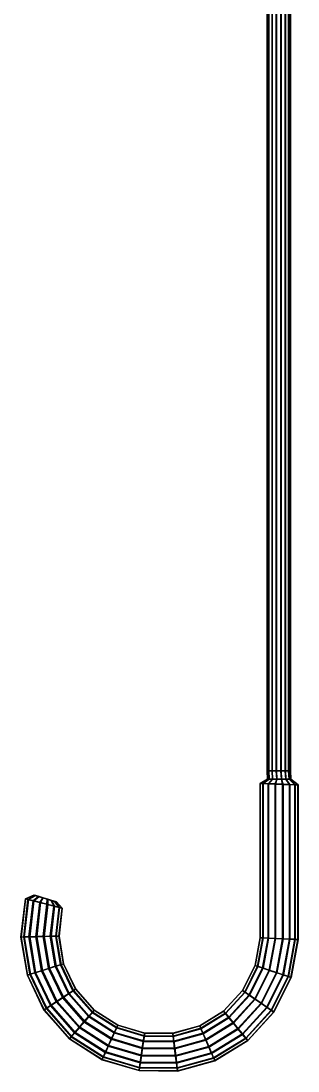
# Model space of a CAD drawing. Extents: x -3.04 to 3.04, y 0.02 to 5.68.
# Drawn here: x -0.694 to 0.052, y 0.024 to 2.85 of the extents above; entities that cross this region are included whole.
import ezdxf

# ---------------------------------------------------------------- set-up
doc = ezdxf.new("R2010")
doc.units = 0

msp = doc.modelspace()

# ---------------------------------------------------------------- linework, layer by layer
for points in [[(-0.031472, 4.363787, -0.00669), (-0.031472, 0.832477, -0.00669), (-0.031636, 0.832477, 0.005863), (-0.031636, 4.363787, 0.005863)], [(-0.031636, 4.363787, 0.005863), (-0.031636, 0.832477, 0.005863), (-0.026984, 0.832477, 0.017524), (-0.026984, 4.363787, 0.017524)], [(-0.026516, 4.363787, -0.018224), (-0.026516, 0.832477, -0.018224), (-0.031472, 0.832477, -0.00669), (-0.031472, 4.363787, -0.00669)], [(-0.026984, 4.363787, 0.017524), (-0.026984, 0.832477, 0.017524), (-0.018224, 0.832477, 0.026516), (-0.018224, 4.363787, 0.026516)], [(-0.017524, 4.363787, -0.026984), (-0.017524, 0.832477, -0.026984), (-0.026516, 0.832477, -0.018224), (-0.026516, 4.363787, -0.018224)], [(-0.018224, 4.363787, 0.026516), (-0.018224, 0.832477, 0.026516), (-0.00669, 0.832477, 0.031472), (-0.00669, 4.363787, 0.031472)], [(-0.005863, 4.363787, -0.031636), (-0.005863, 0.832477, -0.031636), (-0.017524, 0.832477, -0.026984), (-0.017524, 4.363787, -0.026984)], [(-0.00669, 4.363787, 0.031472), (-0.00669, 0.832477, 0.031472), (0.005863, 0.832477, 0.031636), (0.005863, 4.363787, 0.031636)], [(0.00669, 4.363787, -0.031472), (0.00669, 0.832477, -0.031472), (-0.005863, 0.832477, -0.031636), (-0.005863, 4.363787, -0.031636)], [(0.005863, 4.363787, 0.031636), (0.005863, 0.832477, 0.031636), (0.017524, 0.832477, 0.026984), (0.017524, 4.363787, 0.026984)], [(0.018224, 4.363787, -0.026516), (0.018224, 0.832477, -0.026516), (0.00669, 0.832477, -0.031472), (0.00669, 4.363787, -0.031472)], [(0.017524, 4.363787, 0.026984), (0.017524, 0.832477, 0.026984), (0.026516, 0.832477, 0.018224), (0.026516, 4.363787, 0.018224)], [(0.026984, 4.363787, -0.017524), (0.026984, 0.832477, -0.017524), (0.018224, 0.832477, -0.026516), (0.018224, 4.363787, -0.026516)], [(0.026516, 4.363787, 0.018224), (0.026516, 0.832477, 0.018224), (0.031472, 0.832477, 0.00669), (0.031472, 4.363787, 0.00669)], [(0.031636, 4.363787, -0.005863), (0.031636, 0.832477, -0.005863), (0.026984, 0.832477, -0.017524), (0.026984, 4.363787, -0.017524)], [(0.031472, 4.363787, 0.00669), (0.031472, 0.832477, 0.00669), (0.031636, 0.832477, -0.005863), (0.031636, 4.363787, -0.005863)], [(-0.026984, 0.832477, 0.017524), (-0.031636, 0.832477, 0.005863), (-0.031636, 0.832467, 0.005863), (-0.026984, 0.832467, 0.017524)], [(-0.031636, 0.832467, 0.005863), (-0.031636, 0.832477, 0.005863), (-0.031472, 0.832477, -0.00669), (-0.031472, 0.832467, -0.00669)], [(-0.026984, 0.832467, 0.017524), (-0.031636, 0.832467, 0.005863), (-0.030465, 0.809999, 0.00669), (-0.025509, 0.809999, 0.018224)], [(-0.031636, 0.832467, 0.005863), (-0.031472, 0.832467, -0.00669), (-0.030629, 0.809999, -0.005863), (-0.030465, 0.809999, 0.00669)], [(-0.031472, 0.832467, -0.00669), (-0.031472, 0.832477, -0.00669), (-0.026516, 0.832477, -0.018224), (-0.026516, 0.832467, -0.018224)], [(-0.031472, 0.832467, -0.00669), (-0.026516, 0.832467, -0.018224), (-0.025977, 0.809999, -0.017524), (-0.030629, 0.809999, -0.005863)], [(-0.018224, 0.832477, 0.026516), (-0.026984, 0.832477, 0.017524), (-0.026984, 0.832467, 0.017524), (-0.018224, 0.832467, 0.026516)], [(-0.018224, 0.832467, 0.026516), (-0.026984, 0.832467, 0.017524), (-0.025509, 0.809999, 0.018224), (-0.016517, 0.809999, 0.026984)], [(-0.026516, 0.832467, -0.018224), (-0.026516, 0.832477, -0.018224), (-0.017524, 0.832477, -0.026984), (-0.017524, 0.832467, -0.026984)], [(-0.026516, 0.832467, -0.018224), (-0.017524, 0.832467, -0.026984), (-0.017217, 0.809999, -0.026516), (-0.025977, 0.809999, -0.017524)], [(-0.00669, 0.832477, 0.031472), (-0.018224, 0.832477, 0.026516), (-0.018224, 0.832467, 0.026516), (-0.00669, 0.832467, 0.031472)], [(-0.00669, 0.832467, 0.031472), (-0.018224, 0.832467, 0.026516), (-0.016517, 0.809999, 0.026984), (-0.004857, 0.809999, 0.031636)], [(-0.017524, 0.832467, -0.026984), (-0.017524, 0.832477, -0.026984), (-0.005863, 0.832477, -0.031636), (-0.005863, 0.832467, -0.031636)], [(-0.017524, 0.832467, -0.026984), (-0.005863, 0.832467, -0.031636), (-0.005683, 0.809999, -0.031472), (-0.017217, 0.809999, -0.026516)], [(0.005863, 0.832477, 0.031636), (-0.00669, 0.832477, 0.031472), (-0.00669, 0.832467, 0.031472), (0.005863, 0.832467, 0.031636)], [(0.005863, 0.832467, 0.031636), (-0.00669, 0.832467, 0.031472), (-0.004857, 0.809999, 0.031636), (0.007696, 0.809999, 0.031472)], [(-0.005863, 0.832467, -0.031636), (-0.005863, 0.832477, -0.031636), (0.00669, 0.832477, -0.031472), (0.00669, 0.832467, -0.031472)], [(-0.005863, 0.832467, -0.031636), (0.00669, 0.832467, -0.031472), (0.00687, 0.809999, -0.031636), (-0.005683, 0.809999, -0.031472)], [(0.017524, 0.832477, 0.026984), (0.005863, 0.832477, 0.031636), (0.005863, 0.832467, 0.031636), (0.017524, 0.832467, 0.026984)], [(0.017524, 0.832467, 0.026984), (0.005863, 0.832467, 0.031636), (0.007696, 0.809999, 0.031472), (0.019231, 0.809999, 0.026516)], [(0.00669, 0.832467, -0.031472), (0.00669, 0.832477, -0.031472), (0.018224, 0.832477, -0.026516), (0.018224, 0.832467, -0.026516)], [(0.00669, 0.832467, -0.031472), (0.018224, 0.832467, -0.026516), (0.018531, 0.809999, -0.026984), (0.00687, 0.809999, -0.031636)], [(0.026516, 0.832477, 0.018224), (0.017524, 0.832477, 0.026984), (0.017524, 0.832467, 0.026984), (0.026516, 0.832467, 0.018224)], [(0.026516, 0.832467, 0.018224), (0.017524, 0.832467, 0.026984), (0.019231, 0.809999, 0.026516), (0.027991, 0.809999, 0.017524)], [(0.018224, 0.832467, -0.026516), (0.018224, 0.832477, -0.026516), (0.026984, 0.832477, -0.017524), (0.026984, 0.832467, -0.017524)], [(0.018224, 0.832467, -0.026516), (0.026984, 0.832467, -0.017524), (0.027523, 0.809999, -0.018224), (0.018531, 0.809999, -0.026984)], [(0.031472, 0.832477, 0.00669), (0.026516, 0.832477, 0.018224), (0.026516, 0.832467, 0.018224), (0.031472, 0.832467, 0.00669)], [(0.031472, 0.832467, 0.00669), (0.026516, 0.832467, 0.018224), (0.027991, 0.809999, 0.017524), (0.032643, 0.809999, 0.005863)], [(0.026984, 0.832467, -0.017524), (0.026984, 0.832477, -0.017524), (0.031636, 0.832477, -0.005863), (0.031636, 0.832467, -0.005863)], [(0.026984, 0.832467, -0.017524), (0.031636, 0.832467, -0.005863), (0.032479, 0.809999, -0.00669), (0.027523, 0.809999, -0.018224)], [(0.031636, 0.832477, -0.005863), (0.031472, 0.832477, 0.00669), (0.031472, 0.832467, 0.00669), (0.031636, 0.832467, -0.005863)], [(0.031636, 0.832467, -0.005863), (0.031472, 0.832467, 0.00669), (0.032643, 0.809999, 0.005863), (0.032479, 0.809999, -0.00669)], [(-0.050348, 0.798359, -0.009473), (-0.050083, 0.798342, 0.010805), (-0.030465, 0.809999, 0.00669), (-0.030629, 0.809999, -0.005863)], [(-0.025977, 0.809999, -0.017524), (-0.04284, 0.798041, -0.028309), (-0.050348, 0.798359, -0.009473), (-0.030629, 0.809999, -0.005863)], [(-0.050348, 0.798359, -0.009473), (-0.050348, 0.382559, -0.009473), (-0.050083, 0.382542, 0.010805), (-0.050083, 0.798342, 0.010805)], [(-0.04284, 0.382241, -0.028309), (-0.050348, 0.382559, -0.009473), (-0.050348, 0.798359, -0.009473), (-0.04284, 0.798041, -0.028309)], [(-0.050083, 0.798342, 0.010805), (-0.042085, 0.797993, 0.029437), (-0.025509, 0.809999, 0.018224), (-0.030465, 0.809999, 0.00669)], [(-0.050083, 0.798342, 0.010805), (-0.050083, 0.382542, 0.010805), (-0.042085, 0.382193, 0.029437), (-0.042085, 0.797993, 0.029437)], [(-0.017217, 0.809999, -0.026516), (-0.028702, 0.797437, -0.042836), (-0.04284, 0.798041, -0.028309), (-0.025977, 0.809999, -0.017524)], [(-0.028702, 0.381637, -0.042836), (-0.04284, 0.382241, -0.028309), (-0.04284, 0.798041, -0.028309), (-0.028702, 0.797437, -0.042836)], [(-0.042085, 0.797993, 0.029437), (-0.027572, 0.797365, 0.043588), (-0.016517, 0.809999, 0.026984), (-0.025509, 0.809999, 0.018224)], [(-0.042085, 0.797993, 0.029437), (-0.042085, 0.382193, 0.029437), (-0.027572, 0.381564, 0.043588), (-0.027572, 0.797365, 0.043588)], [(-0.005683, 0.809999, -0.031472), (-0.010087, 0.796639, -0.050841), (-0.028702, 0.797437, -0.042836), (-0.017217, 0.809999, -0.026516)], [(-0.010087, 0.380839, -0.050841), (-0.028702, 0.381637, -0.042836), (-0.028702, 0.797437, -0.042836), (-0.010087, 0.796639, -0.050841)], [(-0.027572, 0.797365, 0.043588), (-0.008754, 0.796553, 0.051103), (-0.004857, 0.809999, 0.031636), (-0.016517, 0.809999, 0.026984)], [(-0.027572, 0.797365, 0.043588), (-0.027572, 0.381564, 0.043588), (-0.008754, 0.380753, 0.051103), (-0.008754, 0.796553, 0.051103)], [(0.00687, 0.809999, -0.031636), (0.010173, 0.795767, -0.051107), (-0.010087, 0.796639, -0.050841), (-0.005683, 0.809999, -0.031472)], [(0.010173, 0.379967, -0.051107), (-0.010087, 0.380839, -0.050841), (-0.010087, 0.796639, -0.050841), (0.010173, 0.795767, -0.051107)], [(-0.008754, 0.796553, 0.051103), (0.011505, 0.795682, 0.050837), (0.007696, 0.809999, 0.031472), (-0.004857, 0.809999, 0.031636)], [(-0.008754, 0.796553, 0.051103), (-0.008754, 0.380753, 0.051103), (0.011505, 0.379882, 0.050837), (0.011505, 0.795682, 0.050837)], [(0.018531, 0.809999, -0.026984), (0.028991, 0.794957, -0.043592), (0.010173, 0.795767, -0.051107), (0.00687, 0.809999, -0.031636)], [(0.011505, 0.795682, 0.050837), (0.030121, 0.794884, 0.042832), (0.019231, 0.809999, 0.026516), (0.007696, 0.809999, 0.031472)], [(0.028991, 0.379156, -0.043592), (0.010173, 0.379967, -0.051107), (0.010173, 0.795767, -0.051107), (0.028991, 0.794957, -0.043592)], [(0.011505, 0.795682, 0.050837), (0.011505, 0.379882, 0.050837), (0.030121, 0.379084, 0.042832), (0.030121, 0.794884, 0.042832)], [(0.027523, 0.809999, -0.018224), (0.043504, 0.794328, -0.029441), (0.028991, 0.794957, -0.043592), (0.018531, 0.809999, -0.026984)], [(0.030121, 0.794884, 0.042832), (0.044259, 0.79428, 0.028305), (0.027991, 0.809999, 0.017524), (0.019231, 0.809999, 0.026516)], [(0.032479, 0.809999, -0.00669), (0.051502, 0.793979, -0.010808), (0.043504, 0.794328, -0.029441), (0.027523, 0.809999, -0.018224)], [(0.044259, 0.79428, 0.028305), (0.051767, 0.793962, 0.009469), (0.032643, 0.809999, 0.005863), (0.027991, 0.809999, 0.017524)], [(0.043504, 0.378528, -0.029441), (0.028991, 0.379156, -0.043592), (0.028991, 0.794957, -0.043592), (0.043504, 0.794328, -0.029441)], [(0.030121, 0.794884, 0.042832), (0.030121, 0.379084, 0.042832), (0.044259, 0.37848, 0.028305), (0.044259, 0.79428, 0.028305)], [(0.032643, 0.809999, 0.005863), (0.051767, 0.793962, 0.009469), (0.051502, 0.793979, -0.010808), (0.032479, 0.809999, -0.00669)], [(0.051502, 0.378179, -0.010808), (0.043504, 0.378528, -0.029441), (0.043504, 0.794328, -0.029441), (0.051502, 0.793979, -0.010808)], [(0.044259, 0.79428, 0.028305), (0.044259, 0.37848, 0.028305), (0.051767, 0.378162, 0.009469), (0.051767, 0.793962, 0.009469)], [(0.051767, 0.378162, 0.009469), (0.051502, 0.378179, -0.010808), (0.051502, 0.793979, -0.010808), (0.051767, 0.793962, 0.009469)], [(-0.681914, 0.487808, -0.01554), (-0.693733, 0.384658, -0.015616), (-0.69426, 0.384648, 0.004656), (-0.682428, 0.487907, 0.004733)], [(-0.69426, 0.384648, 0.004656), (-0.686991, 0.384837, 0.023588), (-0.675394, 0.486051, 0.023662), (-0.682428, 0.487907, 0.004733)], [(-0.673929, 0.485768, -0.03407), (-0.685491, 0.384866, -0.034144), (-0.693733, 0.384658, -0.015616), (-0.681914, 0.487808, -0.01554)], [(-0.686991, 0.384837, 0.023588), (-0.673034, 0.385197, 0.038295), (-0.661882, 0.482522, 0.038367), (-0.675394, 0.486051, 0.023662)], [(-0.659689, 0.482098, -0.048035), (-0.670788, 0.38524, -0.048107), (-0.685491, 0.384866, -0.034144), (-0.673929, 0.485768, -0.03407)], [(-0.682428, 0.487907, 0.004733), (-0.659407, 0.497645, 0.001399), (-0.659091, 0.497573, -0.011151), (-0.681914, 0.487808, -0.01554)], [(-0.655106, 0.496306, 0.013117), (-0.659407, 0.497645, 0.001399), (-0.682428, 0.487907, 0.004733), (-0.675394, 0.486051, 0.023662)], [(-0.681914, 0.487808, -0.01554), (-0.659091, 0.497573, -0.011151), (-0.654207, 0.496102, -0.022622), (-0.673929, 0.485768, -0.03407)], [(-0.646843, 0.493762, 0.022219), (-0.655106, 0.496306, 0.013117), (-0.675394, 0.486051, 0.023662), (-0.661882, 0.482522, 0.038367)], [(-0.673929, 0.485768, -0.03407), (-0.654207, 0.496102, -0.022622), (-0.645498, 0.493456, -0.031268), (-0.659689, 0.482098, -0.048035)], [(-0.673034, 0.385197, 0.038295), (-0.654512, 0.385672, 0.04654), (-0.643949, 0.477857, 0.046608), (-0.661882, 0.482522, 0.038367)], [(-0.641363, 0.477357, -0.05531), (-0.651863, 0.385723, -0.055378), (-0.670788, 0.38524, -0.048107), (-0.659689, 0.482098, -0.048035)], [(-0.635876, 0.490398, 0.02732), (-0.646843, 0.493762, 0.022219), (-0.661882, 0.482522, 0.038367), (-0.643949, 0.477857, 0.046608)], [(-0.659689, 0.482098, -0.048035), (-0.645498, 0.493456, -0.031268), (-0.634289, 0.490038, -0.035773), (-0.641363, 0.477357, -0.05531)], [(-0.629082, 0.488383, -0.004065), (-0.629082, 0.488383, -0.004065), (-0.659091, 0.497573, -0.011151), (-0.659407, 0.497645, 0.001399)], [(-0.629082, 0.488383, -0.004065), (-0.629082, 0.488383, -0.004065), (-0.659407, 0.497645, 0.001399), (-0.655106, 0.496306, 0.013117)], [(-0.629082, 0.488383, -0.004065), (-0.629082, 0.488383, -0.004065), (-0.654207, 0.496102, -0.022622), (-0.659091, 0.497573, -0.011151)], [(-0.629082, 0.488383, -0.004065), (-0.629082, 0.488383, -0.004065), (-0.655106, 0.496306, 0.013117), (-0.646843, 0.493762, 0.022219)], [(-0.629082, 0.488383, -0.004065), (-0.629082, 0.488383, -0.004065), (-0.645498, 0.493456, -0.031268), (-0.654207, 0.496102, -0.022622)], [(-0.629082, 0.488383, -0.004065), (-0.629082, 0.488383, -0.004065), (-0.646843, 0.493762, 0.022219), (-0.635876, 0.490398, 0.02732)], [(-0.629082, 0.488383, -0.004065), (-0.629082, 0.488383, -0.004065), (-0.634289, 0.490038, -0.035773), (-0.645498, 0.493456, -0.031268)], [(-0.623875, 0.486728, 0.027643), (-0.635876, 0.490398, 0.02732), (-0.643949, 0.477857, 0.046608), (-0.624325, 0.472767, 0.047131)], [(-0.641363, 0.477357, -0.05531), (-0.634289, 0.490038, -0.035773), (-0.622288, 0.486368, -0.03545), (-0.621739, 0.472267, -0.054787)], [(-0.629082, 0.488383, -0.004065), (-0.629082, 0.488383, -0.004065), (-0.635876, 0.490398, 0.02732), (-0.623875, 0.486728, 0.027643)], [(-0.629082, 0.488383, -0.004065), (-0.629082, 0.488383, -0.004065), (-0.622288, 0.486368, -0.03545), (-0.634289, 0.490038, -0.035773)], [(-0.629082, 0.488383, -0.004065), (-0.629082, 0.488383, -0.004065), (-0.623875, 0.486728, 0.027643), (-0.612666, 0.48331, 0.023138)], [(-0.629082, 0.488383, -0.004065), (-0.629082, 0.488383, -0.004065), (-0.612666, 0.48331, 0.023138), (-0.603957, 0.480664, 0.014492)], [(-0.629082, 0.488383, -0.004065), (-0.629082, 0.488383, -0.004065), (-0.603957, 0.480664, 0.014492), (-0.599073, 0.479193, 0.003021)], [(-0.629082, 0.488383, -0.004065), (-0.629082, 0.488383, -0.004065), (-0.599073, 0.479193, 0.003021), (-0.598757, 0.479121, -0.009529)], [(-0.629082, 0.488383, -0.004065), (-0.629082, 0.488383, -0.004065), (-0.598757, 0.479121, -0.009529), (-0.603058, 0.48046, -0.021247)], [(-0.629082, 0.488383, -0.004065), (-0.629082, 0.488383, -0.004065), (-0.603058, 0.48046, -0.021247), (-0.611321, 0.483004, -0.030349)], [(-0.629082, 0.488383, -0.004065), (-0.629082, 0.488383, -0.004065), (-0.611321, 0.483004, -0.030349), (-0.622288, 0.486368, -0.03545)], [(-0.612666, 0.48331, 0.023138), (-0.623875, 0.486728, 0.027643), (-0.624325, 0.472767, 0.047131), (-0.605999, 0.468026, 0.039856)], [(-0.621739, 0.472267, -0.054787), (-0.622288, 0.486368, -0.03545), (-0.611321, 0.483004, -0.030349), (-0.603807, 0.467602, -0.046546)], [(-0.603957, 0.480664, 0.014492), (-0.612666, 0.48331, 0.023138), (-0.605999, 0.468026, 0.039856), (-0.591759, 0.464356, 0.025891)], [(-0.603807, 0.467602, -0.046546), (-0.611321, 0.483004, -0.030349), (-0.603058, 0.48046, -0.021247), (-0.590294, 0.464073, -0.031841)], [(-0.599073, 0.479193, 0.003021), (-0.603957, 0.480664, 0.014492), (-0.591759, 0.464356, 0.025891), (-0.583775, 0.462316, 0.007361)], [(-0.590294, 0.464073, -0.031841), (-0.603058, 0.48046, -0.021247), (-0.598757, 0.479121, -0.009529), (-0.58326, 0.462217, -0.012911)], [(-0.654512, 0.385672, 0.04654), (-0.634246, 0.386191, 0.047067), (-0.624325, 0.472767, 0.047131), (-0.643949, 0.477857, 0.046608)], [(-0.621739, 0.472267, -0.054787), (-0.631597, 0.386242, -0.054851), (-0.651863, 0.385723, -0.055378), (-0.641363, 0.477357, -0.05531)], [(-0.634246, 0.386191, 0.047067), (-0.615321, 0.386674, 0.039796), (-0.605999, 0.468026, 0.039856), (-0.624325, 0.472767, 0.047131)], [(-0.603807, 0.467602, -0.046546), (-0.613075, 0.386718, -0.046606), (-0.631597, 0.386242, -0.054851), (-0.621739, 0.472267, -0.054787)], [(-0.615321, 0.386674, 0.039796), (-0.600618, 0.387048, 0.025834), (-0.591759, 0.464356, 0.025891), (-0.605999, 0.468026, 0.039856)], [(-0.590294, 0.464073, -0.031841), (-0.599117, 0.387078, -0.031898), (-0.613075, 0.386718, -0.046606), (-0.603807, 0.467602, -0.046546)], [(-0.600618, 0.387048, 0.025834), (-0.592375, 0.387257, 0.007306), (-0.583775, 0.462316, 0.007361), (-0.591759, 0.464356, 0.025891)], [(-0.58326, 0.462217, -0.012911), (-0.591848, 0.387266, -0.012967), (-0.599117, 0.387078, -0.031898), (-0.590294, 0.464073, -0.031841)], [(-0.598757, 0.479121, -0.009529), (-0.599073, 0.479193, 0.003021), (-0.583775, 0.462316, 0.007361), (-0.58326, 0.462217, -0.012911)], [(-0.592375, 0.387257, 0.007306), (-0.591848, 0.387266, -0.012967), (-0.58326, 0.462217, -0.012911), (-0.583775, 0.462316, 0.007361)], [(-0.670231, 0.284348, 0.023696), (-0.686991, 0.384837, 0.023588), (-0.69426, 0.384648, 0.004656), (-0.677161, 0.282129, 0.004767)], [(-0.677161, 0.282129, 0.004767), (-0.69426, 0.384648, 0.004656), (-0.693733, 0.384658, -0.015616), (-0.676652, 0.282248, -0.015506)], [(-0.676652, 0.282248, -0.015506), (-0.693733, 0.384658, -0.015616), (-0.685491, 0.384866, -0.034144), (-0.668782, 0.284687, -0.034037)], [(-0.656917, 0.288569, 0.038399), (-0.673034, 0.385197, 0.038295), (-0.686991, 0.384837, 0.023588), (-0.670231, 0.284348, 0.023696)], [(-0.668782, 0.284687, -0.034037), (-0.685491, 0.384866, -0.034144), (-0.670788, 0.38524, -0.048107), (-0.654748, 0.289076, -0.048003)], [(-0.639246, 0.294148, 0.046639), (-0.654512, 0.385672, 0.04654), (-0.673034, 0.385197, 0.038295), (-0.656917, 0.288569, 0.038399)], [(-0.654748, 0.289076, -0.048003), (-0.670788, 0.38524, -0.048107), (-0.651863, 0.385723, -0.055378), (-0.636688, 0.294746, -0.05528)], [(-0.619909, 0.300236, 0.04716), (-0.634246, 0.386191, 0.047067), (-0.654512, 0.385672, 0.04654), (-0.639246, 0.294148, 0.046639)], [(-0.636688, 0.294746, -0.05528), (-0.651863, 0.385723, -0.055378), (-0.631597, 0.386242, -0.054851), (-0.617351, 0.300834, -0.054759)], [(-0.601849, 0.305906, 0.039883), (-0.615321, 0.386674, 0.039796), (-0.634246, 0.386191, 0.047067), (-0.619909, 0.300236, 0.04716)], [(-0.617351, 0.300834, -0.054759), (-0.631597, 0.386242, -0.054851), (-0.613075, 0.386718, -0.046606), (-0.59968, 0.306413, -0.046519)], [(-0.587816, 0.310295, 0.025916), (-0.600618, 0.387048, 0.025834), (-0.615321, 0.386674, 0.039796), (-0.601849, 0.305906, 0.039883)], [(-0.59968, 0.306413, -0.046519), (-0.613075, 0.386718, -0.046606), (-0.599117, 0.387078, -0.031898), (-0.586367, 0.310634, -0.031816)], [(-0.579945, 0.312734, 0.007386), (-0.592375, 0.387257, 0.007306), (-0.600618, 0.387048, 0.025834), (-0.587816, 0.310295, 0.025916)], [(-0.586367, 0.310634, -0.031816), (-0.599117, 0.387078, -0.031898), (-0.591848, 0.387266, -0.012967), (-0.579437, 0.312853, -0.012887)], [(-0.579437, 0.312853, -0.012887), (-0.591848, 0.387266, -0.012967), (-0.592375, 0.387257, 0.007306), (-0.579945, 0.312734, 0.007386)], [(-0.050348, 0.382559, -0.009473), (-0.064051, 0.308373, -0.009562), (-0.063806, 0.308247, 0.010716), (-0.050083, 0.382542, 0.010805)], [(-0.04284, 0.382241, -0.028309), (-0.056918, 0.306031, -0.0284), (-0.064051, 0.308373, -0.009562), (-0.050348, 0.382559, -0.009473)], [(-0.050083, 0.382542, 0.010805), (-0.063806, 0.308247, 0.010716), (-0.05622, 0.305673, 0.029346), (-0.042085, 0.382193, 0.029437)], [(-0.028702, 0.381637, -0.042836), (-0.043491, 0.301577, -0.042931), (-0.056918, 0.306031, -0.0284), (-0.04284, 0.382241, -0.028309)], [(-0.042085, 0.382193, 0.029437), (-0.05622, 0.305673, 0.029346), (-0.042446, 0.301042, 0.043492), (-0.027572, 0.381564, 0.043588)], [(-0.010087, 0.380839, -0.050841), (-0.025815, 0.295691, -0.050943), (-0.043491, 0.301577, -0.042931), (-0.028702, 0.381637, -0.042836)], [(-0.027572, 0.381564, 0.043588), (-0.042446, 0.301042, 0.043492), (-0.024583, 0.29506, 0.051001), (-0.008754, 0.380753, 0.051103)], [(0.010173, 0.379967, -0.051107), (-0.006581, 0.289268, -0.051215), (-0.025815, 0.295691, -0.050943), (-0.010087, 0.380839, -0.050841)], [(-0.008754, 0.380753, 0.051103), (-0.024583, 0.29506, 0.051001), (-0.005349, 0.288637, 0.050728), (0.011505, 0.379882, 0.050837)], [(0.028991, 0.379156, -0.043592), (0.011282, 0.283286, -0.043706), (-0.006581, 0.289268, -0.051215), (0.010173, 0.379967, -0.051107)], [(0.011505, 0.379882, 0.050837), (-0.005349, 0.288637, 0.050728), (0.012327, 0.28275, 0.042717), (0.030121, 0.379084, 0.042832)], [(0.043504, 0.378528, -0.029441), (0.025056, 0.278655, -0.02956), (0.011282, 0.283286, -0.043706), (0.028991, 0.379156, -0.043592)], [(0.030121, 0.379084, 0.042832), (0.012327, 0.28275, 0.042717), (0.025753, 0.278298, 0.028186), (0.044259, 0.37848, 0.028305)], [(0.051502, 0.378179, -0.010808), (0.032642, 0.276081, -0.01093), (0.025056, 0.278655, -0.02956), (0.043504, 0.378528, -0.029441)], [(0.044259, 0.37848, 0.028305), (0.025753, 0.278298, 0.028186), (0.032887, 0.275956, 0.009348), (0.051767, 0.378162, 0.009469)], [(0.051767, 0.378162, 0.009469), (0.032887, 0.275956, 0.009348), (0.032642, 0.276081, -0.01093), (0.051502, 0.378179, -0.010808)], [(-0.547449, 0.244529, 0.007596), (-0.579945, 0.312734, 0.007386), (-0.587816, 0.310295, 0.025916), (-0.554346, 0.240047, 0.026132)], [(-0.553032, 0.240669, -0.031601), (-0.586367, 0.310634, -0.031816), (-0.579437, 0.312853, -0.012887), (-0.546988, 0.244747, -0.012677)], [(-0.546988, 0.244747, -0.012677), (-0.579437, 0.312853, -0.012887), (-0.579945, 0.312734, 0.007386), (-0.547449, 0.244529, 0.007596)], [(-0.626411, 0.192378, 0.023979), (-0.670231, 0.284348, 0.023696), (-0.677161, 0.282129, 0.004767), (-0.632455, 0.188299, 0.005055)], [(-0.631994, 0.188517, -0.015218), (-0.676652, 0.282248, -0.015506), (-0.668782, 0.284687, -0.034037), (-0.625097, 0.193, -0.033755)], [(-0.614781, 0.200132, 0.038671), (-0.656917, 0.288569, 0.038399), (-0.670231, 0.284348, 0.023696), (-0.626411, 0.192378, 0.023979)], [(-0.625097, 0.193, -0.033755), (-0.668782, 0.284687, -0.034037), (-0.654748, 0.289076, -0.048003), (-0.612814, 0.201063, -0.047733)], [(-0.599335, 0.210381, 0.046896), (-0.639246, 0.294148, 0.046639), (-0.656917, 0.288569, 0.038399), (-0.614781, 0.200132, 0.038671)], [(-0.612814, 0.201063, -0.047733), (-0.654748, 0.289076, -0.048003), (-0.636688, 0.294746, -0.05528), (-0.597016, 0.21148, -0.055024)], [(-0.582427, 0.221566, 0.047402), (-0.619909, 0.300236, 0.04716), (-0.639246, 0.294148, 0.046639), (-0.599335, 0.210381, 0.046896)], [(-0.597016, 0.21148, -0.055024), (-0.636688, 0.294746, -0.05528), (-0.617351, 0.300834, -0.054759), (-0.580107, 0.222665, -0.054519)], [(-0.566628, 0.231983, 0.04011), (-0.601849, 0.305906, 0.039883), (-0.619909, 0.300236, 0.04716), (-0.582427, 0.221566, 0.047402)], [(-0.580107, 0.222665, -0.054519), (-0.617351, 0.300834, -0.054759), (-0.59968, 0.306413, -0.046519), (-0.564662, 0.232915, -0.046294)], [(-0.554346, 0.240047, 0.026132), (-0.587816, 0.310295, 0.025916), (-0.601849, 0.305906, 0.039883), (-0.566628, 0.231983, 0.04011)], [(-0.564662, 0.232915, -0.046294), (-0.59968, 0.306413, -0.046519), (-0.586367, 0.310634, -0.031816), (-0.553032, 0.240669, -0.031601)], [(-0.064051, 0.308373, -0.009562), (-0.09768, 0.240841, -0.009779), (-0.097484, 0.240617, 0.010499), (-0.063806, 0.308247, 0.010716)], [(-0.056918, 0.306031, -0.0284), (-0.091464, 0.236656, -0.028623), (-0.09768, 0.240841, -0.009779), (-0.064051, 0.308373, -0.009562)], [(-0.063806, 0.308247, 0.010716), (-0.097484, 0.240617, 0.010499), (-0.090906, 0.236018, 0.029122), (-0.05622, 0.305673, 0.029346)], [(-0.043491, 0.301577, -0.042931), (-0.079781, 0.2287, -0.043165), (-0.091464, 0.236656, -0.028623), (-0.056918, 0.306031, -0.0284)], [(-0.05622, 0.305673, 0.029346), (-0.090906, 0.236018, 0.029122), (-0.078947, 0.227743, 0.043257), (-0.042446, 0.301042, 0.043492)], [(-0.025815, 0.295691, -0.050943), (-0.064412, 0.218182, -0.051192), (-0.079781, 0.2287, -0.043165), (-0.043491, 0.301577, -0.042931)], [(-0.042446, 0.301042, 0.043492), (-0.078947, 0.227743, 0.043257), (-0.063427, 0.217054, 0.05075), (-0.024583, 0.29506, 0.051001)], [(-0.006581, 0.289268, -0.051215), (-0.047695, 0.206704, -0.05148), (-0.064412, 0.218182, -0.051192), (-0.025815, 0.295691, -0.050943)], [(-0.024583, 0.29506, 0.051001), (-0.063427, 0.217054, 0.05075), (-0.04671, 0.205577, 0.050462), (-0.005349, 0.288637, 0.050728)], [(0.011282, 0.283286, -0.043706), (-0.032176, 0.196015, -0.043987), (-0.047695, 0.206704, -0.05148), (-0.006581, 0.289268, -0.051215)], [(-0.005349, 0.288637, 0.050728), (-0.04671, 0.205577, 0.050462), (-0.031341, 0.195059, 0.042435), (0.012327, 0.28275, 0.042717)], [(0.025056, 0.278655, -0.02956), (-0.020216, 0.187741, -0.029852), (-0.032176, 0.196015, -0.043987), (0.011282, 0.283286, -0.043706)], [(0.012327, 0.28275, 0.042717), (-0.031341, 0.195059, 0.042435), (-0.019659, 0.187102, 0.027893), (0.025753, 0.278298, 0.028186)], [(-0.632455, 0.188299, 0.005055), (-0.677161, 0.282129, 0.004767), (-0.676652, 0.282248, -0.015506), (-0.631994, 0.188517, -0.015218)], [(0.032642, 0.276081, -0.01093), (-0.013638, 0.183142, -0.011229), (-0.020216, 0.187741, -0.029852), (0.025056, 0.278655, -0.02956)], [(0.025753, 0.278298, 0.028186), (-0.019659, 0.187102, 0.027893), (-0.013442, 0.182917, 0.009049), (0.032887, 0.275956, 0.009348)], [(0.032887, 0.275956, 0.009348), (-0.013442, 0.182917, 0.009049), (-0.013638, 0.183142, -0.011229), (0.032642, 0.276081, -0.01093)], [(-0.51239, 0.170639, 0.04046), (-0.566628, 0.231983, 0.04011), (-0.582427, 0.221566, 0.047402), (-0.524705, 0.156282, 0.047774)], [(-0.522753, 0.157797, -0.054149), (-0.580107, 0.222665, -0.054519), (-0.564662, 0.232915, -0.046294), (-0.510735, 0.171923, -0.045946)], [(-0.502804, 0.181752, 0.026465), (-0.554346, 0.240047, 0.026132), (-0.566628, 0.231983, 0.04011), (-0.51239, 0.170639, 0.04046)], [(-0.510735, 0.171923, -0.045946), (-0.564662, 0.232915, -0.046294), (-0.553032, 0.240669, -0.031601), (-0.501698, 0.18261, -0.03127)], [(-0.497405, 0.187929, 0.007919), (-0.547449, 0.244529, 0.007596), (-0.554346, 0.240047, 0.026132), (-0.502804, 0.181752, 0.026465)], [(-0.501698, 0.18261, -0.03127), (-0.553032, 0.240669, -0.031601), (-0.546988, 0.244747, -0.012677), (-0.497017, 0.18823, -0.012355)], [(-0.497017, 0.18823, -0.012355), (-0.546988, 0.244747, -0.012677), (-0.547449, 0.244529, 0.007596), (-0.497405, 0.187929, 0.007919)], [(-0.09768, 0.240841, -0.009779), (-0.148626, 0.185201, -0.010107), (-0.148504, 0.184895, 0.01017), (-0.097484, 0.240617, 0.010499)], [(-0.091464, 0.236656, -0.028623), (-0.143799, 0.179498, -0.028961), (-0.148626, 0.185201, -0.010107), (-0.09768, 0.240841, -0.009779)], [(-0.097484, 0.240617, 0.010499), (-0.148504, 0.184895, 0.01017), (-0.143454, 0.178627, 0.028783), (-0.090906, 0.236018, 0.029122)], [(-0.079781, 0.2287, -0.043165), (-0.134761, 0.168654, -0.04352), (-0.143799, 0.179498, -0.028961), (-0.091464, 0.236656, -0.028623)], [(-0.090906, 0.236018, 0.029122), (-0.143454, 0.178627, 0.028783), (-0.134243, 0.167351, 0.0429), (-0.078947, 0.227743, 0.043257)], [(-0.064412, 0.218182, -0.051192), (-0.122885, 0.15432, -0.051569), (-0.134761, 0.168654, -0.04352), (-0.079781, 0.2287, -0.043165)], [(-0.078947, 0.227743, 0.043257), (-0.134243, 0.167351, 0.0429), (-0.122275, 0.152784, 0.05037), (-0.063427, 0.217054, 0.05075)], [(-0.549892, 0.126742, 0.03909), (-0.614781, 0.200132, 0.038671), (-0.626411, 0.192378, 0.023979), (-0.55893, 0.116055, 0.024414)], [(-0.557824, 0.116913, -0.033321), (-0.625097, 0.193, -0.033755), (-0.612814, 0.201063, -0.047733), (-0.548238, 0.128026, -0.047316)], [(-0.537874, 0.140868, 0.047293), (-0.599335, 0.210381, 0.046896), (-0.614781, 0.200132, 0.038671), (-0.549892, 0.126742, 0.03909)], [(-0.548238, 0.128026, -0.047316), (-0.612814, 0.201063, -0.047733), (-0.597016, 0.21148, -0.055024), (-0.535922, 0.142382, -0.05463)], [(-0.524705, 0.156282, 0.047774), (-0.582427, 0.221566, 0.047402), (-0.599335, 0.210381, 0.046896), (-0.537874, 0.140868, 0.047293)], [(-0.535922, 0.142382, -0.05463), (-0.597016, 0.21148, -0.055024), (-0.580107, 0.222665, -0.054519), (-0.522753, 0.157797, -0.054149)], [(-0.047695, 0.206704, -0.05148), (-0.109981, 0.138679, -0.051882), (-0.122885, 0.15432, -0.051569), (-0.064412, 0.218182, -0.051192)], [(-0.063427, 0.217054, 0.05075), (-0.122275, 0.152784, 0.05037), (-0.109371, 0.137142, 0.050057), (-0.04671, 0.205577, 0.050462)], [(-0.032176, 0.196015, -0.043987), (-0.098013, 0.124112, -0.044411), (-0.109981, 0.138679, -0.051882), (-0.047695, 0.206704, -0.05148)], [(-0.04671, 0.205577, 0.050462), (-0.109371, 0.137142, 0.050057), (-0.097495, 0.122809, 0.042009), (-0.031341, 0.195059, 0.042435)], [(-0.55893, 0.116055, 0.024414), (-0.626411, 0.192378, 0.023979), (-0.632455, 0.188299, 0.005055), (-0.563611, 0.110435, 0.005499)], [(-0.563611, 0.110435, 0.005499), (-0.632455, 0.188299, 0.005055), (-0.631994, 0.188517, -0.015218), (-0.563222, 0.110736, -0.014774)], [(-0.563222, 0.110736, -0.014774), (-0.631994, 0.188517, -0.015218), (-0.625097, 0.193, -0.033755), (-0.557824, 0.116913, -0.033321)], [(-0.443339, 0.126629, 0.040906), (-0.51239, 0.170639, 0.04046), (-0.524705, 0.156282, 0.047774), (-0.45122, 0.109446, 0.048248)], [(-0.449736, 0.111259, -0.053678), (-0.522753, 0.157797, -0.054149), (-0.510735, 0.171923, -0.045946), (-0.442081, 0.128166, -0.045503)], [(-0.437185, 0.139929, 0.026888), (-0.502804, 0.181752, 0.026465), (-0.51239, 0.170639, 0.04046), (-0.443339, 0.126629, 0.040906)], [(-0.442081, 0.128166, -0.045503), (-0.510735, 0.171923, -0.045946), (-0.501698, 0.18261, -0.03127), (-0.436345, 0.140956, -0.030848)], [(-0.433695, 0.147322, 0.00833), (-0.497405, 0.187929, 0.007919), (-0.502804, 0.181752, 0.026465), (-0.437185, 0.139929, 0.026888)], [(-0.436345, 0.140956, -0.030848), (-0.501698, 0.18261, -0.03127), (-0.497017, 0.18823, -0.012355), (-0.4334, 0.147683, -0.011945)], [(-0.4334, 0.147683, -0.011945), (-0.497017, 0.18823, -0.012355), (-0.497405, 0.187929, 0.007919), (-0.433695, 0.147322, 0.00833)], [(-0.148626, 0.185201, -0.010107), (-0.212938, 0.145767, -0.010522), (-0.212911, 0.145403, 0.009754), (-0.148504, 0.184895, 0.01017)], [(-0.143799, 0.179498, -0.028961), (-0.209867, 0.138987, -0.029387), (-0.212938, 0.145767, -0.010522), (-0.148626, 0.185201, -0.010107)], [(-0.148504, 0.184895, 0.01017), (-0.212911, 0.145403, 0.009754), (-0.209789, 0.137952, 0.028355), (-0.143454, 0.178627, 0.028783)], [(-0.134761, 0.168654, -0.04352), (-0.204165, 0.126097, -0.043968), (-0.209867, 0.138987, -0.029387), (-0.143799, 0.179498, -0.028961)], [(-0.143454, 0.178627, 0.028783), (-0.209789, 0.137952, 0.028355), (-0.204049, 0.124549, 0.04245), (-0.134243, 0.167351, 0.0429)], [(-0.020216, 0.187741, -0.029852), (-0.088802, 0.112835, -0.030295), (-0.098013, 0.124112, -0.044411), (-0.032176, 0.196015, -0.043987)], [(-0.031341, 0.195059, 0.042435), (-0.097495, 0.122809, 0.042009), (-0.088457, 0.111965, 0.027449), (-0.019659, 0.187102, 0.027893)], [(-0.013638, 0.183142, -0.011229), (-0.083752, 0.106567, -0.011681), (-0.088802, 0.112835, -0.030295), (-0.020216, 0.187741, -0.029852)], [(-0.019659, 0.187102, 0.027893), (-0.088457, 0.111965, 0.027449), (-0.08363, 0.106262, 0.008596), (-0.013442, 0.182917, 0.009049)], [(-0.013442, 0.182917, 0.009049), (-0.08363, 0.106262, 0.008596), (-0.083752, 0.106567, -0.011681), (-0.013638, 0.183142, -0.011229)], [(-0.466025, 0.075627, -0.046786), (-0.548238, 0.128026, -0.047316), (-0.535922, 0.142382, -0.05463), (-0.458144, 0.09281, -0.054128)], [(-0.45122, 0.109446, 0.048248), (-0.524705, 0.156282, 0.047774), (-0.537874, 0.140868, 0.047293), (-0.459628, 0.090998, 0.047798)], [(-0.458144, 0.09281, -0.054128), (-0.535922, 0.142382, -0.05463), (-0.522753, 0.157797, -0.054149), (-0.449736, 0.111259, -0.053678)], [(-0.361258, 0.125859, 0.008797), (-0.433695, 0.147322, 0.00833), (-0.437185, 0.139929, 0.026888), (-0.362579, 0.117823, 0.02737)], [(-0.362039, 0.118939, -0.030369), (-0.436345, 0.140956, -0.030848), (-0.4334, 0.147683, -0.011945), (-0.361068, 0.126251, -0.011478)], [(-0.361068, 0.126251, -0.011478), (-0.4334, 0.147683, -0.011945), (-0.433695, 0.147322, 0.00833), (-0.361258, 0.125859, 0.008797)], [(-0.212938, 0.145767, -0.010522), (-0.285631, 0.125595, -0.010991), (-0.28571, 0.125202, 0.009284), (-0.212911, 0.145403, 0.009754)], [(-0.212911, 0.145403, 0.009754), (-0.28571, 0.125202, 0.009284), (-0.284769, 0.117146, 0.027872), (-0.209789, 0.137952, 0.028355)], [(-0.209867, 0.138987, -0.029387), (-0.284544, 0.118265, -0.029869), (-0.285631, 0.125595, -0.010991), (-0.212938, 0.145767, -0.010522)], [(-0.122885, 0.15432, -0.051569), (-0.1967, 0.109059, -0.052045), (-0.204165, 0.126097, -0.043968), (-0.134761, 0.168654, -0.04352)], [(-0.134243, 0.167351, 0.0429), (-0.204049, 0.124549, 0.04245), (-0.196563, 0.107232, 0.049891), (-0.122275, 0.152784, 0.05037)], [(-0.109981, 0.138679, -0.051882), (-0.188609, 0.090467, -0.052389), (-0.1967, 0.109059, -0.052045), (-0.122885, 0.15432, -0.051569)], [(-0.122275, 0.152784, 0.05037), (-0.196563, 0.107232, 0.049891), (-0.188472, 0.08864, 0.049547), (-0.109371, 0.137142, 0.050057)], [(-0.47302, 0.0613, 0.024968), (-0.55893, 0.116055, 0.024414), (-0.563611, 0.110435, 0.005499), (-0.475965, 0.054573, 0.006065)], [(-0.47567, 0.054934, -0.01421), (-0.563222, 0.110736, -0.014774), (-0.557824, 0.116913, -0.033321), (-0.472179, 0.062327, -0.032768)], [(-0.467283, 0.074091, 0.039623), (-0.549892, 0.126742, 0.03909), (-0.55893, 0.116055, 0.024414), (-0.47302, 0.0613, 0.024968)], [(-0.472179, 0.062327, -0.032768), (-0.557824, 0.116913, -0.033321), (-0.548238, 0.128026, -0.047316), (-0.466025, 0.075627, -0.046786)], [(-0.459628, 0.090998, 0.047798), (-0.537874, 0.140868, 0.047293), (-0.549892, 0.126742, 0.03909), (-0.467283, 0.074091, 0.039623)], [(-0.36483, 0.103366, 0.041412), (-0.443339, 0.126629, 0.040906), (-0.45122, 0.109446, 0.048248), (-0.36767, 0.08469, 0.048787)], [(-0.366717, 0.08666, -0.053142), (-0.449736, 0.111259, -0.053678), (-0.442081, 0.128166, -0.045503), (-0.364023, 0.105036, -0.044999)], [(-0.362579, 0.117823, 0.02737), (-0.437185, 0.139929, 0.026888), (-0.443339, 0.126629, 0.040906), (-0.36483, 0.103366, 0.041412)], [(-0.364023, 0.105036, -0.044999), (-0.442081, 0.128166, -0.045503), (-0.436345, 0.140956, -0.030848), (-0.362039, 0.118939, -0.030369)], [(-0.284769, 0.117146, 0.027872), (-0.362579, 0.117823, 0.02737), (-0.36483, 0.103366, 0.041412), (-0.282951, 0.102654, 0.041941)], [(-0.282614, 0.104329, -0.044474), (-0.364023, 0.105036, -0.044999), (-0.362039, 0.118939, -0.030369), (-0.284544, 0.118265, -0.029869)], [(-0.28571, 0.125202, 0.009284), (-0.361258, 0.125859, 0.008797), (-0.362579, 0.117823, 0.02737), (-0.284769, 0.117146, 0.027872)], [(-0.284544, 0.118265, -0.029869), (-0.362039, 0.118939, -0.030369), (-0.361068, 0.126251, -0.011478), (-0.285631, 0.125595, -0.010991)], [(-0.285631, 0.125595, -0.010991), (-0.361068, 0.126251, -0.011478), (-0.361258, 0.125859, 0.008797), (-0.28571, 0.125202, 0.009284)], [(-0.209789, 0.137952, 0.028355), (-0.284769, 0.117146, 0.027872), (-0.282951, 0.102654, 0.041941), (-0.204049, 0.124549, 0.04245)], [(-0.204165, 0.126097, -0.043968), (-0.282614, 0.104329, -0.044474), (-0.284544, 0.118265, -0.029869), (-0.209867, 0.138987, -0.029387)], [(-0.204049, 0.124549, 0.04245), (-0.282951, 0.102654, 0.041941), (-0.280532, 0.083932, 0.049349), (-0.196563, 0.107232, 0.049891)], [(-0.1967, 0.109059, -0.052045), (-0.280134, 0.085907, -0.052583), (-0.282614, 0.104329, -0.044474), (-0.204165, 0.126097, -0.043968)], [(-0.098013, 0.124112, -0.044411), (-0.181124, 0.07315, -0.044948), (-0.188609, 0.090467, -0.052389), (-0.109981, 0.138679, -0.051882)], [(-0.109371, 0.137142, 0.050057), (-0.188472, 0.08864, 0.049547), (-0.181007, 0.071602, 0.04147), (-0.097495, 0.122809, 0.042009)], [(-0.088802, 0.112835, -0.030295), (-0.175383, 0.059747, -0.030853), (-0.181124, 0.07315, -0.044948), (-0.098013, 0.124112, -0.044411)], [(-0.097495, 0.122809, 0.042009), (-0.181007, 0.071602, 0.04147), (-0.175305, 0.058712, 0.026889), (-0.088457, 0.111965, 0.027449)], [(-0.475965, 0.054573, 0.006065), (-0.563611, 0.110435, 0.005499), (-0.563222, 0.110736, -0.014774), (-0.47567, 0.054934, -0.01421)], [(-0.370664, 0.064637, 0.048372), (-0.459628, 0.090998, 0.047798), (-0.467283, 0.074091, 0.039623), (-0.373359, 0.04626, 0.040229)], [(-0.372552, 0.047931, -0.046183), (-0.466025, 0.075627, -0.046786), (-0.458144, 0.09281, -0.054128), (-0.369712, 0.066607, -0.053558)], [(-0.36767, 0.08469, 0.048787), (-0.45122, 0.109446, 0.048248), (-0.459628, 0.090998, 0.047798), (-0.370664, 0.064637, 0.048372)], [(-0.369712, 0.066607, -0.053558), (-0.458144, 0.09281, -0.054128), (-0.449736, 0.111259, -0.053678), (-0.366717, 0.08666, -0.053142)], [(-0.277484, 0.065805, -0.052963), (-0.369712, 0.066607, -0.053558), (-0.366717, 0.08666, -0.053142), (-0.280134, 0.085907, -0.052583)], [(-0.282951, 0.102654, 0.041941), (-0.36483, 0.103366, 0.041412), (-0.36767, 0.08469, 0.048787), (-0.280532, 0.083932, 0.049349)], [(-0.280134, 0.085907, -0.052583), (-0.366717, 0.08666, -0.053142), (-0.364023, 0.105036, -0.044999), (-0.282614, 0.104329, -0.044474)], [(-0.196563, 0.107232, 0.049891), (-0.280532, 0.083932, 0.049349), (-0.277881, 0.06383, 0.04897), (-0.188472, 0.08864, 0.049547)], [(-0.188609, 0.090467, -0.052389), (-0.277484, 0.065805, -0.052963), (-0.280134, 0.085907, -0.052583), (-0.1967, 0.109059, -0.052045)], [(-0.188472, 0.08864, 0.049547), (-0.277881, 0.06383, 0.04897), (-0.275402, 0.045408, 0.040861), (-0.181007, 0.071602, 0.04147)], [(-0.181124, 0.07315, -0.044948), (-0.275065, 0.047083, -0.045554), (-0.277484, 0.065805, -0.052963), (-0.188609, 0.090467, -0.052389)], [(-0.083752, 0.106567, -0.011681), (-0.172262, 0.052296, -0.012252), (-0.175383, 0.059747, -0.030853), (-0.088802, 0.112835, -0.030295)], [(-0.088457, 0.111965, 0.027449), (-0.175305, 0.058712, 0.026889), (-0.172234, 0.051932, 0.008024), (-0.08363, 0.106262, 0.008596)], [(-0.08363, 0.106262, 0.008596), (-0.172234, 0.051932, 0.008024), (-0.172262, 0.052296, -0.012252), (-0.083752, 0.106567, -0.011681)], [(-0.375342, 0.032358, 0.025598), (-0.47302, 0.0613, 0.024968), (-0.475965, 0.054573, 0.006065), (-0.376314, 0.025046, 0.006708)], [(-0.376124, 0.025438, -0.013567), (-0.47567, 0.054934, -0.01421), (-0.472179, 0.062327, -0.032768), (-0.374803, 0.033474, -0.03214)], [(-0.373359, 0.04626, 0.040229), (-0.467283, 0.074091, 0.039623), (-0.47302, 0.0613, 0.024968), (-0.375342, 0.032358, 0.025598)], [(-0.374803, 0.033474, -0.03214), (-0.472179, 0.062327, -0.032768), (-0.466025, 0.075627, -0.046786), (-0.372552, 0.047931, -0.046183)], [(-0.277881, 0.06383, 0.04897), (-0.370664, 0.064637, 0.048372), (-0.373359, 0.04626, 0.040229), (-0.275402, 0.045408, 0.040861)], [(-0.275065, 0.047083, -0.045554), (-0.372552, 0.047931, -0.046183), (-0.369712, 0.066607, -0.053558), (-0.277484, 0.065805, -0.052963)], [(-0.280532, 0.083932, 0.049349), (-0.36767, 0.08469, 0.048787), (-0.370664, 0.064637, 0.048372), (-0.277881, 0.06383, 0.04897)], [(-0.181007, 0.071602, 0.04147), (-0.275402, 0.045408, 0.040861), (-0.273471, 0.031472, 0.026256), (-0.175305, 0.058712, 0.026889)], [(-0.175383, 0.059747, -0.030853), (-0.273246, 0.032591, -0.031485), (-0.275065, 0.047083, -0.045554), (-0.181124, 0.07315, -0.044948)], [(-0.175305, 0.058712, 0.026889), (-0.273471, 0.031472, 0.026256), (-0.272384, 0.024142, 0.007378), (-0.172234, 0.051932, 0.008024)], [(-0.172262, 0.052296, -0.012252), (-0.272305, 0.024535, -0.012898), (-0.273246, 0.032591, -0.031485), (-0.175383, 0.059747, -0.030853)], [(-0.376314, 0.025046, 0.006708), (-0.475965, 0.054573, 0.006065), (-0.47567, 0.054934, -0.01421), (-0.376124, 0.025438, -0.013567)], [(-0.273471, 0.031472, 0.026256), (-0.375342, 0.032358, 0.025598), (-0.376314, 0.025046, 0.006708), (-0.272384, 0.024142, 0.007378)], [(-0.272305, 0.024535, -0.012898), (-0.376124, 0.025438, -0.013567), (-0.374803, 0.033474, -0.03214), (-0.273246, 0.032591, -0.031485)], [(-0.275402, 0.045408, 0.040861), (-0.373359, 0.04626, 0.040229), (-0.375342, 0.032358, 0.025598), (-0.273471, 0.031472, 0.026256)], [(-0.273246, 0.032591, -0.031485), (-0.374803, 0.033474, -0.03214), (-0.372552, 0.047931, -0.046183), (-0.275065, 0.047083, -0.045554)], [(-0.172234, 0.051932, 0.008024), (-0.272384, 0.024142, 0.007378), (-0.272305, 0.024535, -0.012898), (-0.172262, 0.052296, -0.012252)], [(-0.272384, 0.024142, 0.007378), (-0.376314, 0.025046, 0.006708), (-0.376124, 0.025438, -0.013567), (-0.272305, 0.024535, -0.012898)]]:
    msp.add_3dface(points)

doc.saveas('drawing.dxf')
